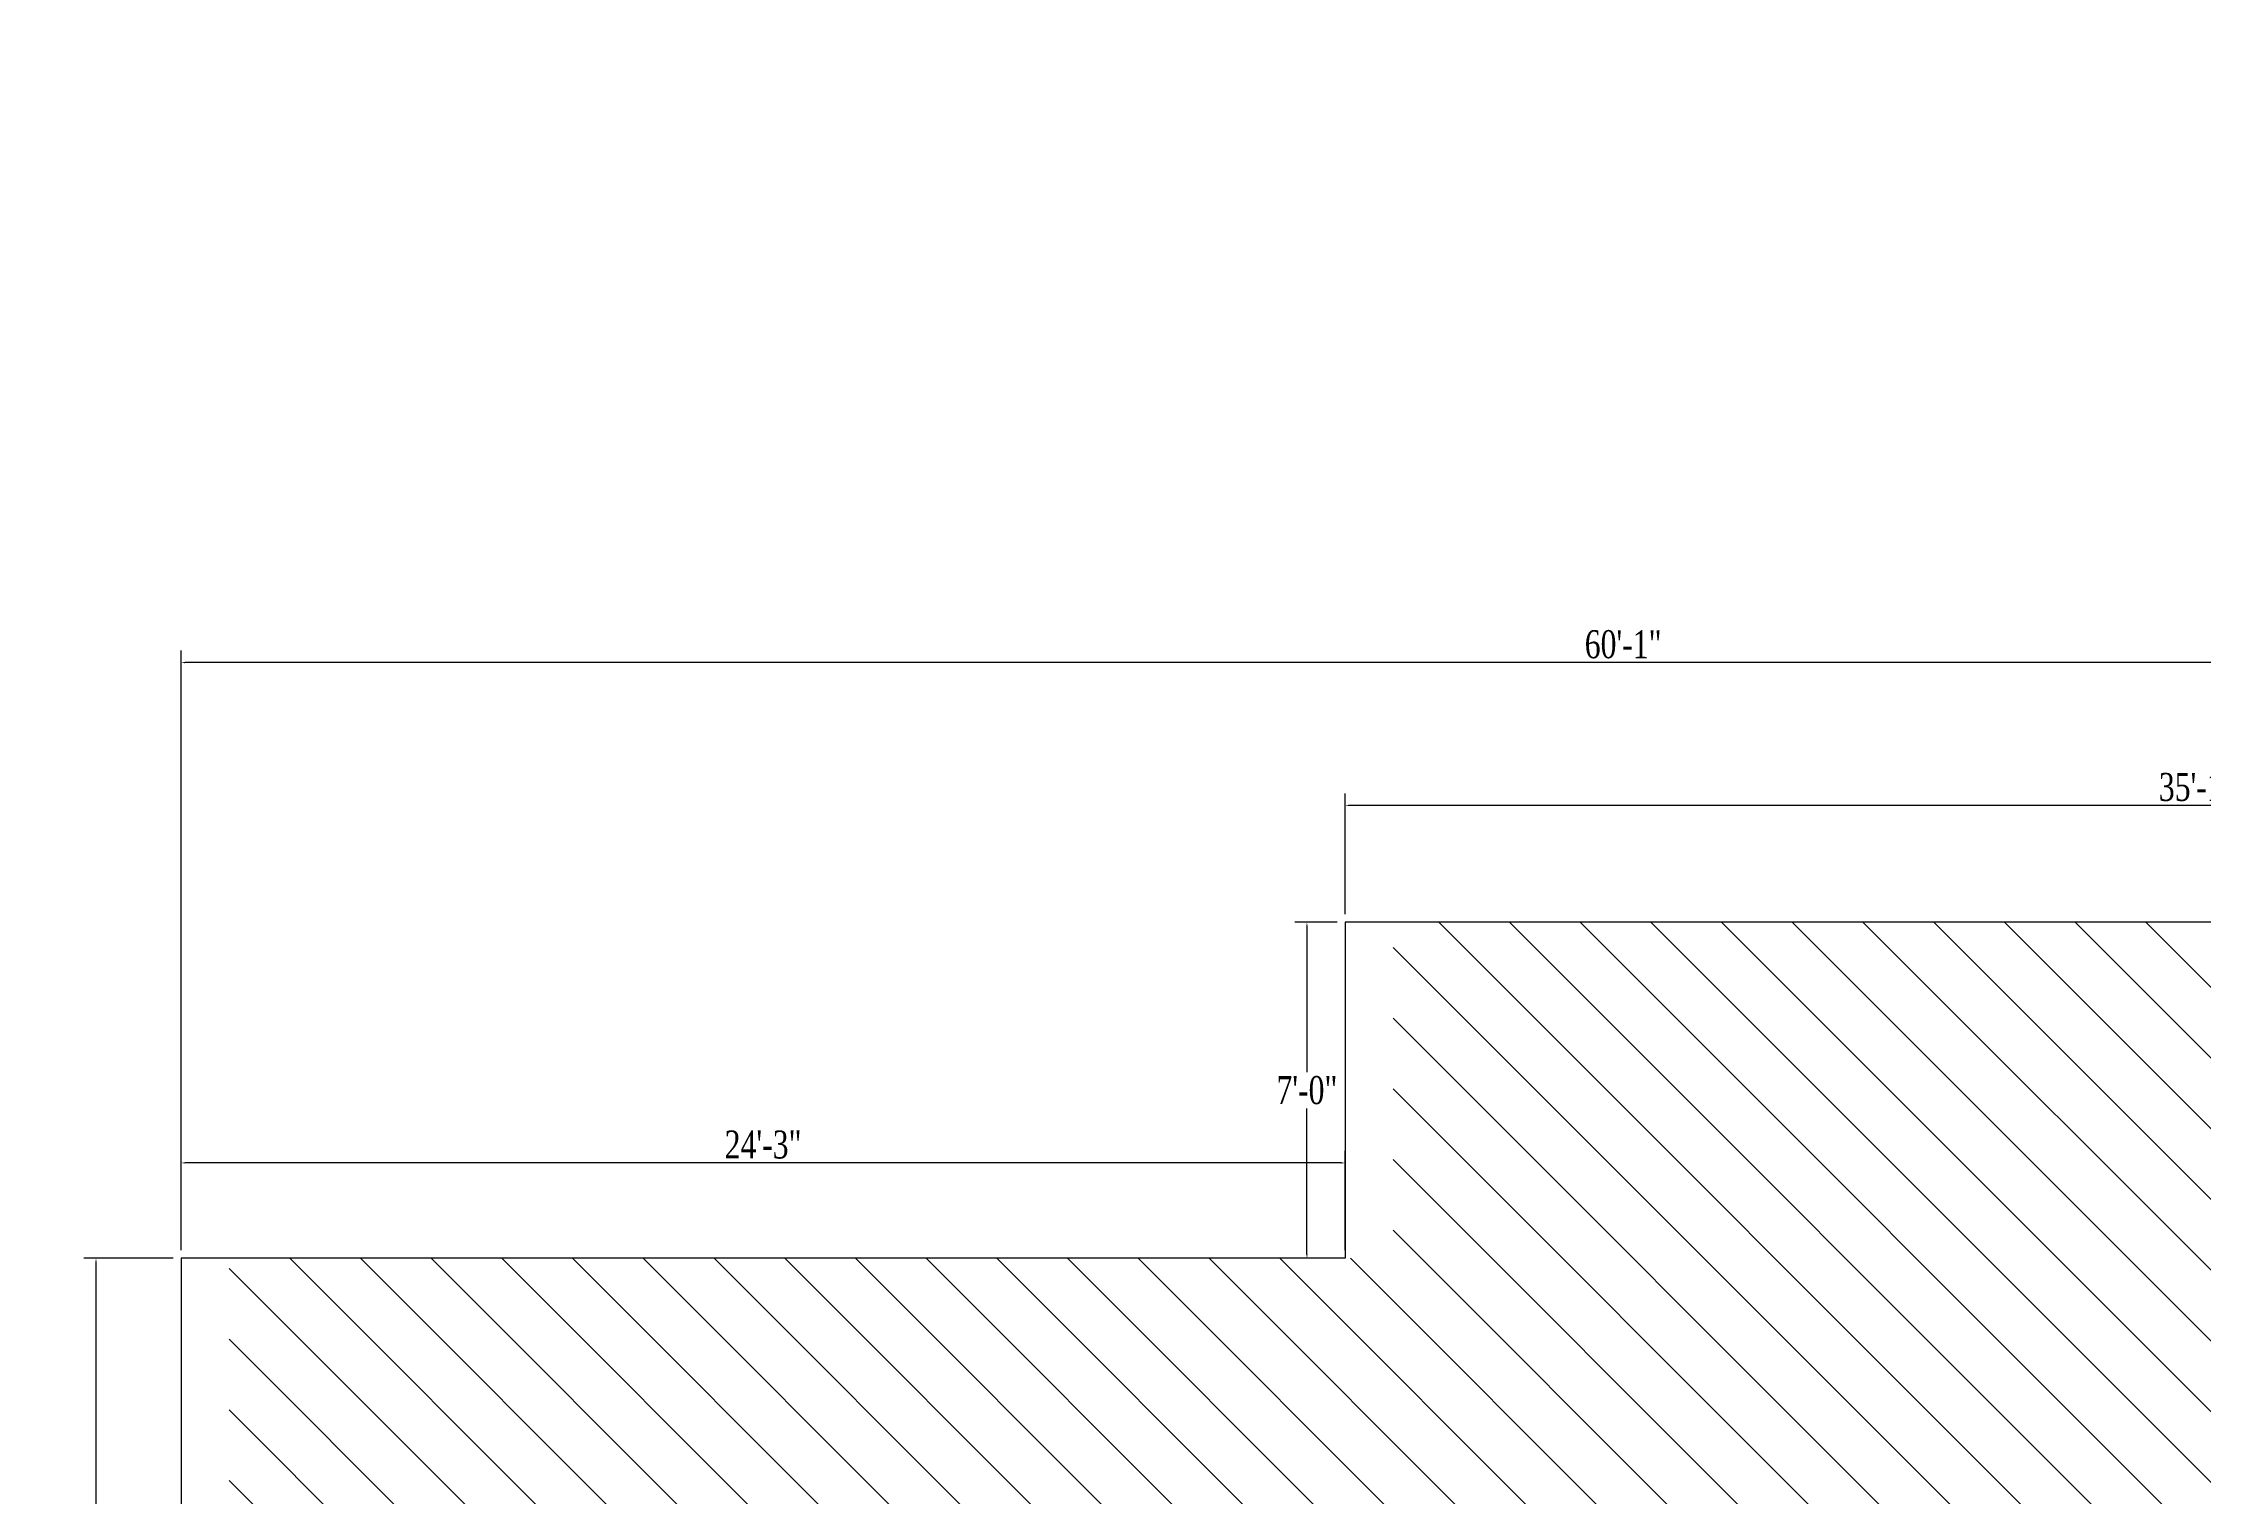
# Model space of a CAD drawing. Header units: inches. Extents: x -54558 to 35158, y -4190 to 41945.
# Drawn here: x -54487 to -53947, y -3623 to -3259 of the extents above; entities that cross this region are included whole.
import ezdxf

# ---------------------------------------------------------------- set-up
doc = ezdxf.new("R2010")
doc.units = ezdxf.units.IN
doc.header["$MEASUREMENT"] = 0
doc.layers.get('0').update_dxf_attribs({"true_color": 0xe4c8de})
doc.layers.add('A_WALL', color=7, linetype='Continuous', lineweight=30)
doc.styles.add('LOGO', font='times.ttf', dxfattribs={"width": 0.75, "height": 7})
doc.dimstyles.new('STANDARD$0', dxfattribs={"dimtxt": 2, "dimasz": 1, "dimexe": 3, "dimexo": 2, "dimgap": 1, "dimtad": 1, "dimtih": 1, "dimtoh": 1, "dimzin": 3, "dimdsep": 46, "dimlunit": 4, "dimtxsty": 'LOGO', "dimcen": 0.09, "dimdle": 6, "dimclrd": 256, "dimclre": 256, "dimclrt": 7, "dimadec": 0, "dimazin": 1, "dimtm": 1e-09, "dimtfac": 1, "dimtofl": 0, "dimtmove": 0, "dimatfit": 2, "dimfxl": 1, "dimtolj": 1, "dimtzin": 0, "dimlwd": -1, "dimlwe": -1, "dimarcsym": 0})

# ---------------------------------------------------------------- blocks, each defined once
blk = doc.blocks.new('*D597')
at = {"ltscale": 0.25}
for p, q in [((-54454.85, -3563.26), (-54477.12, -3563.26)), ((-54474.12, -3564.26), (-54474.12, -3696.7)), ((-54474.12, -3838.26), (-54474.12, -3705.82)), ((-54454.85, -3839.26), (-54477.12, -3839.26))]:
    blk.add_line(p, q, dxfattribs=at)
for points in [[(-54474.28, -3564.26), (-54473.95, -3564.26), (-54474.12, -3563.26)], [(-54474.28, -3838.26), (-54473.95, -3838.26), (-54474.12, -3839.26)]]:
    blk.add_solid(points, dxfattribs=at)
at = {"color": 7, "ltscale": 0.25, "insert": (-54474.12, -3701.26), "char_height": 7, "attachment_point": 5, "style": 'LOGO'}
blk.add_mtext('\\A1;23\'-0"', dxfattribs=at)
blk = doc.blocks.new('*D599')
at = {"ltscale": 0.25}
for p, q in [((-54161.85, -3477.26), (-54161.85, -3447.02)), ((-53732.85, -3450.02), (-54160.85, -3450.02)), ((-53731.85, -3477.26), (-53731.85, -3447.02))]:
    blk.add_line(p, q, dxfattribs=at)
for points in [[(-54160.85, -3449.86), (-54160.85, -3450.19), (-54161.85, -3450.02)], [(-53732.85, -3449.86), (-53732.85, -3450.19), (-53731.85, -3450.02)]]:
    blk.add_solid(points, dxfattribs=at)
at = {"color": 7, "ltscale": 0.25, "insert": (-53946.85, -3445.46), "char_height": 7, "attachment_point": 5, "style": 'LOGO'}
blk.add_mtext('\\A1;35\'-10"', dxfattribs=at)
blk = doc.blocks.new('*D600')
at = {"ltscale": 0.25}
for p, q in [((-54163.85, -3479.26), (-54174.4, -3479.26)), ((-54171.4, -3480.26), (-54171.4, -3516.69)), ((-54171.4, -3562.26), (-54171.4, -3525.83)), ((-54163.85, -3563.26), (-54174.4, -3563.26))]:
    blk.add_line(p, q, dxfattribs=at)
for points in [[(-54171.56, -3480.26), (-54171.23, -3480.26), (-54171.4, -3479.26)], [(-54171.56, -3562.26), (-54171.23, -3562.26), (-54171.4, -3563.26)]]:
    blk.add_solid(points, dxfattribs=at)
at = {"color": 7, "ltscale": 0.25, "insert": (-54171.4, -3521.26), "char_height": 7, "attachment_point": 5, "style": 'LOGO'}
blk.add_mtext('\\A1;7\'-0"', dxfattribs=at)
blk = doc.blocks.new('*D573')
at = {"ltscale": 0.25}
for p, q in [((-54452.85, -3561.26), (-54452.85, -3536.41)), ((-54161.85, -3561.26), (-54161.85, -3536.41)), ((-54162.85, -3539.41), (-54451.85, -3539.41))]:
    blk.add_line(p, q, dxfattribs=at)
for points in [[(-54451.85, -3539.24), (-54451.85, -3539.57), (-54452.85, -3539.41)], [(-54162.85, -3539.24), (-54162.85, -3539.57), (-54161.85, -3539.41)]]:
    blk.add_solid(points, dxfattribs=at)
at = {"color": 7, "ltscale": 0.25, "insert": (-54307.35, -3534.85), "char_height": 7, "attachment_point": 5, "style": 'LOGO'}
blk.add_mtext('\\A1;24\'-3"', dxfattribs=at)
blk = doc.blocks.new('*D574')
at = {"ltscale": 0.25}
for p, q in [((-54452.85, -3561.26), (-54452.85, -3411.34)), ((-53731.85, -3477.26), (-53731.85, -3411.34)), ((-53732.85, -3414.34), (-54451.85, -3414.34))]:
    blk.add_line(p, q, dxfattribs=at)
for points in [[(-54451.85, -3414.17), (-54451.85, -3414.5), (-54452.85, -3414.34)], [(-53732.85, -3414.17), (-53732.85, -3414.5), (-53731.85, -3414.34)]]:
    blk.add_solid(points, dxfattribs=at)
at = {"color": 7, "ltscale": 0.25, "insert": (-54092.35, -3409.78), "char_height": 7, "attachment_point": 5, "style": 'LOGO'}
blk.add_mtext('\\A1;60\'-1"', dxfattribs=at)

msp = doc.modelspace()

# ---------------------------------------------------------------- hatches: boundary and pattern name
at = {"ltscale": 0.25}
h = msp.add_hatch(dxfattribs=at)
h.set_pattern_fill('ANSI31', color=256, scale=100, angle=90, style=0)
h.set_pattern_definition([(135, (-53502.372, -3001.67), (-8.83883, -8.83883), [])])
h.paths.add_polyline_path([(-53719.852, -2791.314), (-53719.852, -2431.314), (-54149.852, -2431.314), (-54149.852, -2515.314), (-54440.852, -2515.314), (-54440.852, -2791.314)])
h.paths.add_polyline_path([(-54149.852, -3563.26), (-54440.852, -3563.26), (-54440.852, -3839.26), (-53719.852, -3839.26), (-53719.852, -3479.26), (-54149.852, -3479.26)])
h.paths.add_polyline_path([(-53866.12, -3644.061, -1), (-53866.12, -3656.061, -1)], flags=16)
h.paths.add_polyline_path([(-54325.68, -3709.473, -1), (-54325.68, -3697.473, -1)], flags=16)
h.paths.add_polyline_path([(-53914.377, -3576.965), (-53914.377, -3552.356), (-53894.453, -3552.356), (-53894.453, -3576.965)], flags=24)
h.paths.add_polyline_path([(-53799.948, -3688.833), (-53799.948, -3664.224), (-53780.024, -3664.224), (-53780.024, -3688.833)], flags=24)
h.paths.add_polyline_path([(-54344.782, -3783.672), (-54344.782, -3759.062), (-54324.737, -3759.062), (-54324.737, -3783.672)], flags=24)
h.paths.add_polyline_path([(-54393.238, -3714.141), (-54393.238, -3692.805), (-54373.294, -3692.805), (-54373.294, -3714.141)], flags=24)
h.paths.add_polyline_path([(-54316.571, -3727.136), (-54316.571, -3662.88), (-54293.754, -3662.88), (-54293.754, -3727.136)], flags=24)
h.paths.add_polyline_path([(-53857.37, -3673.956), (-53857.37, -3612.441), (-53834.553, -3612.441), (-53834.553, -3673.956)], flags=24)
h.paths.add_polyline_path([(-54020.972, -2770.298), (-54020.972, -2482.371), (-53845.744, -2482.371), (-53845.744, -2770.298)], flags=24)

# ---------------------------------------------------------------- linework, layer by layer
at = {"layer": 'A_WALL', "ltscale": 0.25}
msp.add_lwpolyline([(-53731.852, -3479.26), (-54161.852, -3479.26), (-54161.852, -3563.26), (-54452.852, -3563.26), (-54452.852, -3839.26), (-53731.852, -3839.26), (-53731.852, -3479.26)], dxfattribs=at)

# ---------------------------------------------------------------- dimensions: what is measured, and where the dimension line sits
at = {"ltscale": 0.25}
for base, p1, p2, angle, picture, middle in [((-54452.852, -3414.337), (-53731.852, -3479.26), (-54452.852, -3563.26), 180, '*D574', (-54092.352, -3409.776)), ((-54161.852, -3450.022), (-53731.852, -3479.26), (-54161.852, -3479.26), 180, '*D599', (-53946.852, -3445.461)), ((-54171.398, -3479.26), (-54161.852, -3563.26), (-54161.852, -3479.26), 90, '*D600', (-54171.398, -3521.26)), ((-54452.852, -3539.406), (-54161.852, -3563.26), (-54452.852, -3563.26), 180, '*D573', (-54307.352, -3534.845)), ((-54474.115, -3563.26), (-54452.852, -3839.26), (-54452.852, -3563.26), 90, '*D597', (-54474.115, -3701.26))]:
    dim = msp.add_linear_dim(base=base, p1=p1, p2=p2, angle=angle, dimstyle='STANDARD$0', dxfattribs=at)
    dim.commit()
    dim.dimension.update_dxf_attribs({"geometry": picture, "text_midpoint": middle})

doc.saveas('drawing.dxf')
